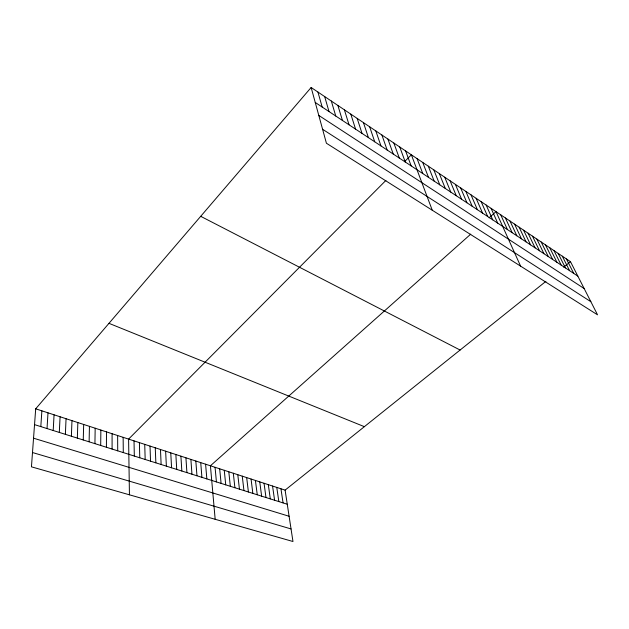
<?xml version="1.0" encoding="UTF-8"?>
<svg xmlns="http://www.w3.org/2000/svg" width="629" height="629" viewBox="0 0 629 629"><rect width="100%" height="100%" fill="white"/><g stroke="black" fill="none" stroke-linecap="round" stroke-linejoin="round"><path stroke-width="0.94" d="M112.088 449.059L112.088 433.719M106.411 447.266L106.498 431.895M100.695 445.466L100.86 430.055M94.924 443.649L95.176 428.207M89.114 441.817L89.444 426.336M83.248 439.97L83.673 424.457M77.343 438.114L77.847 422.554M71.384 436.235L71.973 420.644M65.369 434.34L66.053 418.71M59.307 432.43L60.085 416.768M53.198 430.503L54.063 414.802M47.033 428.561L47.993 412.821M40.814 426.604L41.876 410.831M311.143 87.486L326.412 143.231L597.55 314.838L570.487 261.68L311.143 87.486L35.696 408.819L31.45 466.828L292.972 541.514L285.102 490.125L545.901 281.352M385.892 180.421L128.599 439.105L129.44 494.811M404.526 161.684L411.366 154.805L432.265 210.228M470.736 234.153L210.424 465.774L215.173 519.295M489.079 217.823L496.014 211.659L520.608 266.146M563.67 267.128L570.487 261.68M32.496 452.534L291.046 528.942M33.549 438.193L289.104 516.267M34.54 424.63L287.264 504.23M35.696 408.819L285.102 490.125M108.974 323.33L364.372 426.666M200.706 216.321L460.106 350.038M322.598 129.291L590.867 301.708M318.801 115.437L584.168 288.554M315.247 102.464L577.847 276.131M566.414 258.944L573.734 273.418M562.302 256.176L569.591 270.674M558.159 253.393L565.416 267.915M553.976 250.586L561.194 265.123M549.754 247.747L556.94 262.309M545.492 244.893L552.647 259.47M541.199 242.008L548.307 256.601M536.867 239.091L543.936 253.707M532.488 236.158L539.517 250.79M528.077 233.194L535.067 247.842M523.619 230.198L530.569 244.87M519.129 227.179L526.025 241.866M514.593 224.136L521.449 238.831M510.009 221.054L516.818 235.773M505.386 217.956L512.155 232.691M500.723 214.819L507.438 229.569M491.107 208.364L497.728 223.146M486.162 205.038L492.719 219.836M481.161 201.681L487.664 216.494M476.114 198.284L482.561 213.113M471.011 194.864L477.403 209.701M465.861 191.405L472.19 206.257M460.656 187.906L466.922 202.774M455.404 184.376L461.607 199.259M450.097 180.814L456.237 195.705M444.734 177.213L450.804 192.12M439.309 173.573L445.316 188.488M433.837 169.893L439.773 184.824M428.31 166.182L434.175 181.121M422.719 162.431L428.514 177.37M417.074 158.634L422.79 173.588M405.603 150.929L411.162 165.899M399.777 147.013L405.257 161.991M393.88 143.058L399.281 158.044M387.928 139.064L393.243 154.05M381.913 135.015L387.134 150.009M375.827 130.934L380.962 145.928M369.679 126.799L374.719 141.8M363.46 122.624L368.413 137.625M357.178 118.401L362.029 133.403M350.817 114.132L355.574 129.134M344.393 109.816L349.04 124.817M337.891 105.452L342.435 120.446M331.318 101.033L335.76 116.027M324.674 96.575L328.998 111.561M317.944 92.054L322.166 107.04M280.951 488.772L283.066 502.909M276.768 487.404L278.836 501.58M272.561 486.036L274.582 500.236M268.324 484.652L270.297 498.883M264.054 483.261L265.981 497.523M259.753 481.861L261.633 496.155M255.421 480.446L257.261 494.779M251.065 479.031L252.85 493.388M246.678 477.6L248.408 491.996M242.259 476.153L243.942 490.581M237.801 474.706L239.437 489.165M233.32 473.244L234.9 487.734M228.807 471.774L230.332 486.296M224.262 470.288L225.732 484.849M219.678 468.794L221.094 483.386M215.063 467.292L216.423 481.916M205.597 464.202L206.839 478.897M200.73 462.614L201.909 477.348M195.831 461.018L196.956 475.783M190.894 459.414L191.955 474.211M185.917 457.786L186.915 472.623M180.908 456.151L181.836 471.027M175.861 454.508L176.725 469.415M170.766 452.849L171.568 467.787M165.639 451.174L166.37 466.152M160.474 449.491L161.134 464.501M155.261 447.793L155.858 462.842M150.017 446.079L150.535 461.167M144.725 444.357L145.173 459.477M139.394 442.619L139.772 457.778M134.016 440.866L134.323 456.056M123.142 437.32L123.292 452.581M117.639 435.527L117.709 450.828"/></g></svg>
